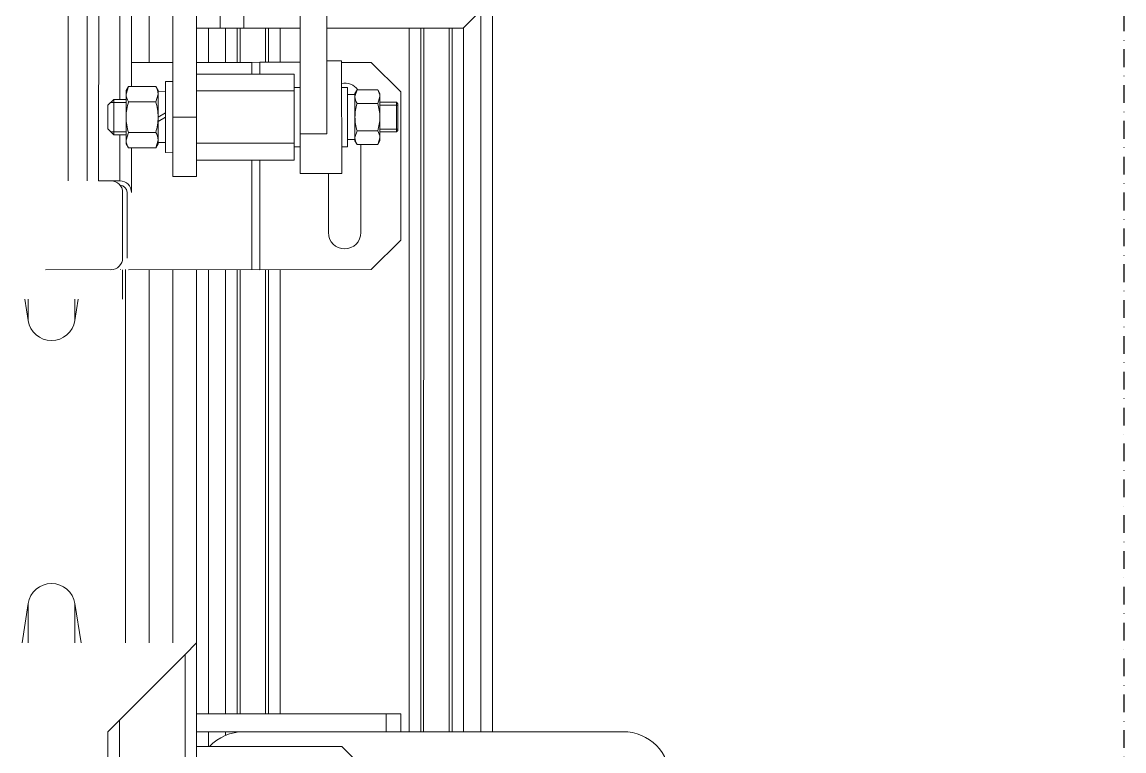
# Model space of a CAD drawing. Header units: millimetres. Extents: x 2179 to 48742, y 3478 to 161002.
# Drawn here: x 34697.6 to 35069.8, y 139862.9 to 140109 of the extents above; entities that cross this region are included whole.
import ezdxf

# ---------------------------------------------------------------- set-up
doc = ezdxf.new("R2010")
doc.units = ezdxf.units.MM
doc.linetypes.add('1_Čerchovaná 6_0mm', pattern=[12, 6, -3, 0, -3])
doc.layers.add('0-1', color=7, linetype='Continuous', lineweight=9)
doc.layers.add('2966-1_navrh dispozice stroju-HK_02_dwg-1', color=7, linetype='Continuous', lineweight=9, true_color=0x919191)
doc.layers.add('S-GRID-1', color=9, linetype='1_Čerchovaná 6_0mm', lineweight=25, true_color=0x808080)

# ---------------------------------------------------------------- blocks, each defined once
blk = doc.blocks.new('2966-1_navrh dispozice stroju-HK_02_dwg-876232-1NP _ stroje')
at = {"layer": '0-1'}
for p, q in [((-58517.95, 56739.69), (-58309.25, 56614.25)), ((-58515.97, 56731.74), (-58312.24, 56609.27)), ((-58518.32, 56727.43), (-58314.76, 56605.08)), ((-58517.81, 56728.27), (-58314.26, 56605.92)), ((-58745.46, 56721.27), (-58537.19, 56596.08)), ((-58523.26, 56719.22), (-58319.7, 56596.86)), ((-58522.75, 56720.06), (-58319.2, 56597.7)), ((-58748.73, 56715.82), (-58540.46, 56590.63)), ((-58525.27, 56715.86), (-58321.72, 56593.5)), ((-58513.72, 56665.98), (-58579.23, 56705.36)), ((-58505.02, 56699.25), (-58508.16, 56694.02)), ((-58498.02, 56695.05), (-58501.17, 56689.82)), ((-58515.5, 56688.64), (-58516.79, 56686.49)), ((-58554.06, 56667.97), (-58544.23, 56684.32)), ((-58500.04, 56681.68), (-58474.53, 56666.34)), ((-58547.74, 56678.49), (-58537.88, 56672.57)), ((-58503.76, 56678.66), (-58502.48, 56680.81)), ((-58550.26, 56674.3), (-58540.4, 56668.37)), ((-58549.76, 56675.13), (-58539.9, 56669.21)), ((-58527.09, 56674.02), (-58528.12, 56672.3)), ((-58554.69, 56666.92), (-58544.84, 56661)), ((-58480.2, 56656.92), (-58497.34, 56667.22)), ((-58555.2, 56666.08), (-58545.34, 56660.16)), ((-58542.78, 56664.42), (-58539.35, 56662.36)), ((-58510.98, 56662), (-58509.95, 56663.71)), ((-58558.14, 56661.18), (-58562.27, 56654.32)), ((-58557.22, 56662.72), (-58547.36, 56656.8)), ((-58528.98, 56634.32), (-58511.98, 56662.6)), ((-58560.2, 56657.75), (-58550.35, 56651.83)), ((-58556.53, 56641.54), (-58563.74, 56629.54)), ((-58580.35, 56639.53), (-58556.79, 56625.37)), ((-58582.36, 56636.18), (-58555.04, 56619.75)), ((-58549.33, 56634.3), (-58550.62, 56632.16)), ((-58479.9, 56633.15), (-58351.34, 56555.87)), ((-58477.89, 56636.51), (-58349.32, 56559.23)), ((-58541.96, 56629.87), (-58542.01, 56626.98)), ((-58482.79, 56628.35), (-58481.39, 56630.67)), ((-58480.41, 56632.31), (-58351.85, 56555.03)), ((-58535.88, 56623.3), (-58534.59, 56625.44)), ((-58485.35, 56624.09), (-58356.78, 56546.82)), ((-58484.84, 56624.93), (-58356.28, 56547.66)), ((-58555.75, 56616.49), (-58553.04, 56621.01)), ((-58487.36, 56620.74), (-58358.8, 56543.46)), ((-58547.31, 56611.41), (-58544.59, 56615.93)), ((-58538.98, 56614.66), (-58526.11, 56606.92)), ((-58490.35, 56615.76), (-58361.79, 56538.49)), ((-58507.87, 56594.21), (-58526.88, 56605.64)), ((-58388.54, 56540.57), (-58496.54, 56605.48)), ((-58505.68, 56590.28), (-58505.67, 56590.28)), ((-58505.29, 56590.91), (-58496.72, 56585.76)), ((-58504.78, 56591.77), (-58396.79, 56526.85)), ((-58325.74, 56586.82), (-58330.88, 56589.91)), ((-58507.31, 56587.56), (-58518.73, 56568.55)), ((-58351.64, 56543.72), (-58351.51, 56543.65)), ((-58351.14, 56544.56), (-58351.1, 56544.54)), ((-58383.09, 56542.06), (-57944.11, 56278.18)), ((-58353.66, 56540.37), (-58352.61, 56539.74)), ((-58356.65, 56535.39), (-58352.36, 56532.82)), ((-58375.5, 56511.62), (-57974.55, 56270.6))]:
    blk.add_line(p, q, dxfattribs=at)
at = {"layer": '0-1', "flags": 128}
for points in [[(-58527.89, 56750.34), (-58519.32, 56745.18), (-58307.19, 56617.67)], [(-58539.6, 56692.04), (-58515.9, 56731.46), (-58519.32, 56745.18)], [(-58530.17, 56686.37), (-58527.59, 56690.65), (-58495.02, 56671.08), (-58502.24, 56659.08), (-58513.72, 56665.98), (-58509.08, 56673.69), (-58571.2, 56711.03)], [(-58513.1, 56649.74), (-58481.39, 56630.67), (-58462.02, 56662.9), (-58465.44, 56676.63), (-58508.29, 56702.39), (-58522.01, 56698.97), (-58527.16, 56690.4)], [(-58508.95, 56694.5), (-58506.06, 56699.3), (-58497.49, 56694.15), (-58500.38, 56689.35)], [(-58506.06, 56699.3), (-58505.38, 56699.47), (-58497.66, 56694.83), (-58497.49, 56694.15)], [(-58514.93, 56688.29), (-58516.54, 56690.09), (-58512.95, 56696.07), (-58511.52, 56696.04), (-58510.6, 56695.49), (-58508.99, 56693.69), (-58512.58, 56687.71)], [(-58510.6, 56695.49), (-58504.66, 56691.92), (-58498.72, 56688.35), (-58497.11, 56686.55), (-58500.7, 56680.58), (-58502.13, 56680.6), (-58503.05, 56681.15), (-58504.66, 56682.95), (-58501.07, 56688.93)], [(-58503.05, 56681.15), (-58508.99, 56684.72), (-58514.93, 56688.29), (-58515.85, 56688.84), (-58516.54, 56690.09)], [(-58519.88, 56686.02), (-58518.85, 56687.73), (-58501.71, 56677.43), (-58502.74, 56675.71)], [(-58498.72, 56688.35), (-58497.81, 56687.8), (-58497.11, 56686.55)], [(-58540.67, 56632.01), (-58523.53, 56621.71), (-58519.41, 56628.56), (-58536.55, 56638.87), (-58540.67, 56632.01), (-58613.53, 56675.8), (-58609.4, 56682.66), (-58536.55, 56638.87)], [(-58534.38, 56678.4), (-58541.39, 56666.74), (-58537.96, 56664.68)], [(-58548.98, 56646.34), (-58531.98, 56674.62), (-58527.12, 56671.7)], [(-58562.43, 56663.76), (-58558.14, 56661.18), (-58554.06, 56667.97), (-58561.24, 56672.28)], [(-58544.12, 56643.42), (-58527.12, 56671.7), (-58511.98, 56662.6), (-58507.12, 56659.68), (-58524.13, 56631.4)], [(-58541.39, 56666.74), (-58542.78, 56664.42), (-58552.41, 56648.4)], [(-58358.71, 56531.97), (-58350.51, 56545.61), (-58284.48, 56655.45)], [(-58544.76, 56613.57), (-58531.47, 56605.59), (-58533.02, 56603.01), (-58535.17, 56599.43), (-58590.84, 56633), (-58593.58, 56632.31), (-58602.15, 56637.46), (-58602.84, 56640.21), (-58612.31, 56645.8)], [(-58514.5, 56647.42), (-58482.79, 56628.35), (-58504.26, 56592.62)], [(-58550.96, 56638.19), (-58552.25, 56636.05), (-58531.68, 56623.69), (-58530.39, 56625.83)], [(-58557.31, 56624.51), (-58556.53, 56623.11), (-58555.49, 56622.49), (-58557.31, 56624.51), (-58552.57, 56632.39), (-58550.96, 56632.36), (-58549.93, 56631.74), (-58543.25, 56627.73), (-58543.2, 56630.61)], [(-58552.85, 56621.84), (-58548.12, 56629.71), (-58549.93, 56631.74)], [(-58543.25, 56627.73), (-58536.57, 56623.71), (-58535.54, 56623.09), (-58534.76, 56621.68)], [(-58542.13, 56614.45), (-58548.81, 56618.47), (-58555.49, 56622.49)], [(-58536.57, 56623.71), (-58534.76, 56621.68), (-58539.49, 56613.81), (-58541.1, 56613.83), (-58542.13, 56614.45), (-58543.95, 56616.48), (-58539.21, 56624.36)], [(-58553.96, 56621.56), (-58556.12, 56617.96), (-58545.84, 56611.78), (-58543.67, 56615.38)], [(-58556.12, 56617.96), (-58555.44, 56615.22), (-58548.58, 56611.1), (-58545.84, 56611.78)], [(-58492.41, 56612.34), (-58384.42, 56547.42), (-58383.09, 56542.06), (-58375.5, 56511.62), (-58374.17, 56506.25)], [(-58363.85, 56535.06), (-58330.88, 56589.91), (-58328.3, 56594.2), (-58323.16, 56591.1)], [(-58294.43, 56493.33), (-58269.19, 56535.32), (-58272.6, 56549.05), (-58315.46, 56574.81), (-58329.18, 56571.39), (-58354.42, 56529.39)], [(-58505.01, 56571.96), (-58498.86, 56568.26), (-58504.44, 56572.92)], [(-58513.16, 56558.41), (-58507, 56554.71), (-58513.73, 56557.46)], [(-57979.91, 56269.27), (-57974.55, 56270.6), (-57944.11, 56278.18), (-57938.74, 56279.52), (-57944.11, 56278.18), (-57974.55, 56270.6), (-57979.91, 56269.27), (-58374.17, 56506.25), (-58375.5, 56511.62), (-58383.09, 56542.06), (-58384.42, 56547.42), (-57938.74, 56279.52)], [(-58404.54, 56513.96), (-58416.96, 56519.03), (-58405.59, 56512.2)], [(-58414.8, 56496.89), (-58425.11, 56505.48), (-58413.74, 56498.65)]]:
    blk.add_lwpolyline(points, dxfattribs=at)
for points in [[(-58560.65, 56634.69), (-58578.83, 56645.61)], [(-58527.65, 56604.35), (-58508.64, 56592.92)], [(-58392.67, 56533.71), (-58500.66, 56598.62)]]:
    blk.add_lwpolyline(points, close=True, dxfattribs=at)
at = {"layer": '0-1'}
for centre, radius, start, end in [((-58512.81, 56691.56), 4.52, 60.6539, 91.7096), ((-58515.94, 56684.81), 5.5, 95.0513, 159.4653), ((-58500.94, 56684.42), 4.52, 60.6539, 91.7096), ((-58512.72, 56692.23), 4.52, 240.6539, 271.7096), ((-58500.84, 56685.09), 4.52, 240.6539, 271.7096), ((-58477.37, 56661.63), 5.5, 238.9896, 58.9896), ((-58270.84, 56647.25), 15.92, 58.9896, 148.9896), ((-58552.42, 56627.31), 5.08, 60.6539, 91.7096), ((-58553.01, 56626.91), 5.08, 240.6539, 271.7096), ((-58539.06, 56619.28), 5.08, 60.6539, 91.7096), ((-58539.64, 56618.88), 5.08, 240.6539, 271.7096), ((-58528.12, 56603.57), 3.91, 58.9896, 148.9896), ((-58529.67, 56601), 3.91, 58.9896, 148.9896), ((-58529.67, 56601), 3.91, 58.9896, 148.9896), ((-58528.12, 56603.57), 2.41, 58.9896, 148.9896), ((-58510.66, 56589.57), 3.91, 328.9896, 58.9896), ((-58510.66, 56589.57), 3.91, 328.9896, 58.9896), ((-58503.98, 56562.12), 8, 247.7758, 50.2034), ((-58336.86, 56537.41), 15.92, 148.9896, 195.6809), ((-58419.98, 56511.63), 8, 67.7758, 230.2034)]:
    blk.add_arc(centre, radius, start, end, dxfattribs=at)
for points, knots in [([(-58504.66, 56691.92), (-58505.33, 56692.32), (-58506.74, 56693.01), (-58508.23, 56693.49), (-58508.99, 56693.69)], [0, 0, 0, 0, 0.498904, 1, 1, 1, 1]), ([(-58501.07, 56688.93), (-58501.6, 56689.5), (-58502.72, 56690.6), (-58503.99, 56691.52), (-58504.66, 56691.92)], [0, 0, 0, 0, 0.498472, 1, 1, 1, 1]), ([(-58512.58, 56687.71), (-58512.05, 56687.14), (-58510.93, 56686.05), (-58509.66, 56685.12), (-58508.99, 56684.72)], [0, 0, 0, 0, 0.501096, 1, 1, 1, 1]), ([(-58508.99, 56684.72), (-58508.32, 56684.32), (-58506.91, 56683.63), (-58505.42, 56683.16), (-58504.66, 56682.95)], [0, 0, 0, 0, 0.501528, 1, 1, 1, 1]), ([(-58543.25, 56627.73), (-58544, 56628.18), (-58545.59, 56628.95), (-58547.27, 56629.49), (-58548.12, 56629.71)], [0, 0, 0, 0, 0.498913, 1, 1, 1, 1]), ([(-58539.21, 56624.36), (-58539.81, 56625), (-58541.07, 56626.23), (-58542.49, 56627.27), (-58543.25, 56627.73)], [0, 0, 0, 0, 0.498414, 1, 1, 1, 1]), ([(-58552.85, 56621.84), (-58552.25, 56621.19), (-58550.99, 56619.96), (-58549.57, 56618.92), (-58548.81, 56618.47)], [0, 0, 0, 0, 0.501087, 1, 1, 1, 1]), ([(-58548.81, 56618.47), (-58548.06, 56618.01), (-58546.47, 56617.24), (-58544.79, 56616.71), (-58543.95, 56616.48)], [0, 0, 0, 0, 0.501586, 1, 1, 1, 1])]:
    blk.add_open_spline(points, degree=3, knots=knots, dxfattribs=at)

msp = doc.modelspace()

# ---------------------------------------------------------------- linework, layer by layer
at = {"layer": 'S-GRID-1'}
msp.add_line((35069.78, 158068.27), (35069.78, 120650.82), dxfattribs=at)

# ---------------------------------------------------------------- block references
at = {"layer": '2966-1_navrh dispozice stroju-HK_02_dwg-1', "rotation": 301.0103595051887}
msp.add_blockref('2966-1_navrh dispozice stroju-HK_02_dwg-876232-1NP _ stroje', (16370.46, 60726.75), dxfattribs=at)

doc.saveas('drawing.dxf')
